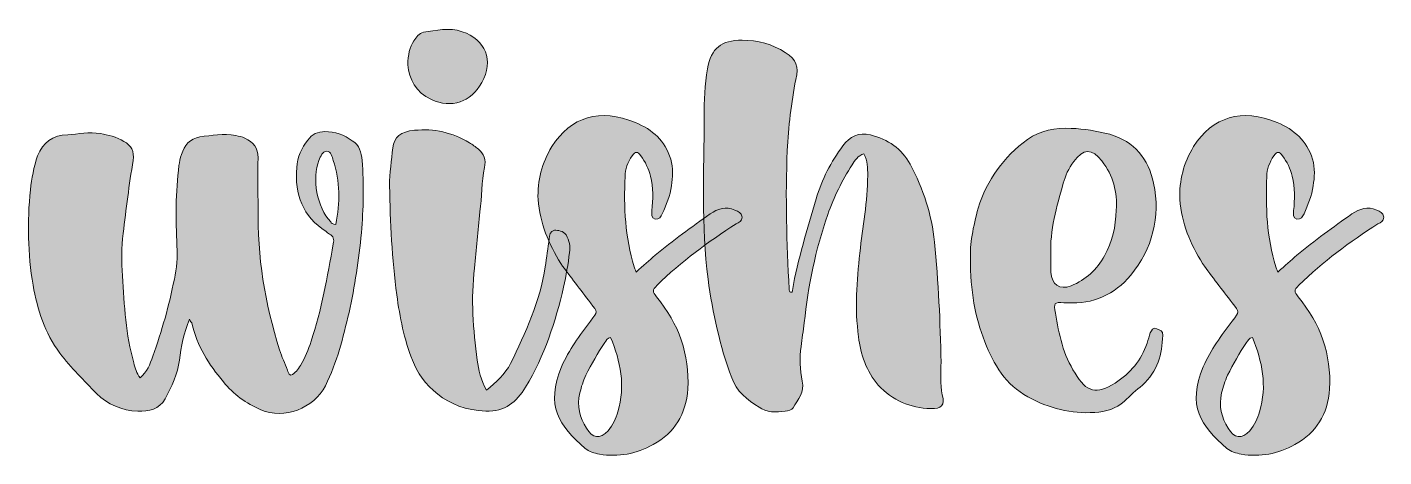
# Model space of a CAD drawing. Header units: inches. Extents: x 187 to 893, y -939 to -140.
# Drawn here: x 203 to 891, y -939 to -721 of the extents above; entities that cross this region are included whole.
import ezdxf

# ---------------------------------------------------------------- set-up
doc = ezdxf.new("R2010")
doc.units = ezdxf.units.IN
doc.header["$MEASUREMENT"] = 0
doc.layers.add('Layer 1', color=7, linetype='Continuous')

# ---------------------------------------------------------------- blocks, each defined once
blk = doc.blocks.new('block 5')
at = {"layer": 'Layer 1', "true_color": 0xffffff}
h = blk.add_hatch(color=7, dxfattribs=at)
h.dxf.hatch_style = 2
edge = h.paths.add_edge_path()
edge.add_spline(control_points=[(478.01, -835.63), (477.35, -841.6), (476.35, -847.23), (475.02, -853.2), (471.05, -870.77), (465.41, -888.01), (455.8, -903.92), (451.16, -911.54), (445.52, -916.52), (435.58, -916.18), (415.69, -915.52), (403.09, -902.59), (398.45, -890.33), (394.14, -879.72), (392.15, -868.45), (390.49, -857.18), (388.17, -838.95), (387.18, -820.38), (386.85, -801.82), (386.85, -795.19), (387.84, -788.89), (388.5, -782.59), (389.17, -776.96), (392.48, -774.3), (399.44, -773.64), (409.39, -772.65), (418.67, -774.64), (427.29, -779.94), (428.95, -780.93), (430.27, -781.93), (431.93, -783.26), (434.58, -785.57), (435.91, -788.56), (434.91, -792.54), (433.26, -799.83), (433.92, -807.45), (432.59, -815.08), (431.6, -824.69), (430.94, -833.97), (429.94, -843.59), (427.95, -859.17), (429.28, -874.75), (431.27, -890.33), (431.93, -895.3), (433.26, -900.27), (435.91, -905.58), (440.88, -901.6), (445.52, -897.29), (448.17, -891.99), (455.8, -876.41), (463.09, -860.49), (465.74, -842.92), (466.41, -838.28), (467.07, -833.31), (467.73, -828.67), (468.06, -827.01), (468.06, -824.69), (470.38, -824.36), (472.37, -824.36), (474.69, -824.69), (476.35, -826.68), (478.01, -829.66), (478.67, -832.65), (478.01, -835.63)], knot_values=[0, 0, 0, 0, 1, 1, 1, 2, 2, 2, 3, 3, 3, 4, 4, 4, 5, 5, 5, 6, 6, 6, 7, 7, 7, 8, 8, 8, 9, 9, 9, 10, 10, 10, 11, 11, 11, 12, 12, 12, 13, 13, 13, 14, 14, 14, 15, 15, 15, 16, 16, 16, 17, 17, 17, 18, 18, 18, 19, 19, 19, 20, 20, 20, 21, 21, 21, 21], degree=3, periodic=1)
edge = h.paths.add_edge_path()
edge.add_spline(control_points=[(396.13, -740.49), (396.13, -735.19), (397.12, -731.54), (399.11, -728.23), (400.44, -726.24), (401.76, -724.58), (404.08, -723.92), (410.38, -722.92), (417.01, -721.26), (423.64, -723.59), (435.58, -727.56), (439.89, -738.17), (433.59, -749.44), (427.95, -759.39), (418.34, -762.7), (408.06, -758.06), (400.11, -754.42), (396.79, -747.45), (396.13, -740.49)], knot_values=[0, 0, 0, 0, 1, 1, 1, 2, 2, 2, 3, 3, 3, 4, 4, 4, 5, 5, 5, 6, 6, 6, 6], degree=3, periodic=1)
h = blk.add_hatch(color=7, dxfattribs=at)
h.dxf.hatch_style = 2
edge = h.paths.add_edge_path()
edge.add_spline(control_points=[(591.03, -854.86), (593.69, -838.95), (598.66, -823.7), (602.97, -808.45), (605.95, -798.5), (610.59, -789.55), (616.56, -781.6), (620.21, -776.63), (624.51, -774.64), (630.48, -775.96), (639.43, -778.28), (646.39, -782.92), (650.7, -790.88), (657.33, -803.48), (661.64, -816.4), (662.97, -830.33), (664.96, -850.55), (665.95, -871.1), (666.28, -891.32), (666.28, -896.96), (665.62, -902.26), (666.95, -907.9), (668.27, -913.2), (666.61, -915.19), (660.98, -914.86), (650.7, -914.53), (641.75, -910.88), (634.46, -902.93), (628.49, -895.96), (625.51, -887.35), (624.51, -878.39), (622.53, -864.14), (623.52, -850.22), (625.18, -835.96), (626.5, -822.7), (629.15, -809.78), (629.15, -796.51), (629.15, -792.87), (629.15, -789.22), (627.17, -785.57), (624.18, -786.57), (622.53, -788.89), (621.2, -791.21), (616.23, -799.17), (611.92, -807.45), (608.94, -816.4), (602.64, -834.31), (598.99, -852.54), (597, -871.43), (596.34, -875.41), (596.01, -879.39), (595.34, -883.37), (594.68, -889.33), (594.68, -894.97), (596.01, -900.94), (597.33, -906.57), (593.69, -910.22), (591.36, -914.53), (590.7, -915.52), (588.71, -915.85), (587.39, -916.18), (582.75, -916.85), (577.77, -916.85), (574.13, -914.2), (568.16, -910.55), (562.52, -905.91), (560.21, -899.28), (554.24, -883.04), (550.59, -866.46), (548.27, -849.22), (544.62, -822.04), (546.28, -794.53), (546.28, -767.01), (546.28, -758.72), (546.61, -750.44), (547.94, -742.48), (549.93, -731.87), (554.9, -727.9), (565.51, -727.9), (573.46, -727.9), (580.76, -729.88), (587.39, -734.19), (593.02, -737.84), (594.35, -741.15), (592.69, -747.78), (590.37, -759.72), (589.04, -771.98), (588.38, -783.92), (587.39, -807.45), (588.05, -830.66), (589.38, -854.2), (589.38, -854.86), (589.38, -855.52), (590.04, -855.85), (591.03, -855.85), (591.03, -855.52), (591.03, -854.86)], knot_values=[0, 0, 0, 0, 1, 1, 1, 2, 2, 2, 3, 3, 3, 4, 4, 4, 5, 5, 5, 6, 6, 6, 7, 7, 7, 8, 8, 8, 9, 9, 9, 10, 10, 10, 11, 11, 11, 12, 12, 12, 13, 13, 13, 14, 14, 14, 15, 15, 15, 16, 16, 16, 17, 17, 17, 18, 18, 18, 19, 19, 19, 20, 20, 20, 21, 21, 21, 22, 22, 22, 23, 23, 23, 24, 24, 24, 25, 25, 25, 26, 26, 26, 27, 27, 27, 28, 28, 28, 29, 29, 29, 30, 30, 30, 31, 31, 31, 32, 32, 32, 32], degree=3, periodic=1)
h = blk.add_hatch(color=7, dxfattribs=at)
h.dxf.hatch_style = 2
edge = h.paths.add_edge_path()
edge.add_spline(control_points=[(521.43, -836.96), (530.38, -829.66), (539.99, -822.7), (549.27, -816.07), (553.25, -813.42), (557.23, -812.09), (561.87, -814.09), (563.53, -814.75), (565.19, -815.41), (565.52, -817.73), (565.52, -819.72), (563.86, -820.38), (562.53, -821.05), (548.28, -830.33), (534.69, -840.27), (522.42, -852.21), (519.77, -855.19), (520.1, -855.19), (522.09, -858.17), (533.36, -871.76), (539, -887.35), (538, -904.91), (537.01, -917.84), (531.37, -927.12), (520.43, -933.09), (511.81, -938.06), (502.86, -939.39), (493.25, -938.06), (490.6, -937.4), (487.95, -936.74), (485.96, -935.08), (472.7, -923.48), (465.74, -913.53), (474.02, -893.64), (477.67, -885.03), (483.31, -877.73), (488.61, -870.44), (492.59, -865.13), (492.59, -866.46), (488.61, -861.16), (483.64, -854.53), (478.33, -847.9), (473.69, -841.27), (467.39, -831.32), (463.08, -820.71), (462.09, -808.78), (461.76, -799.17), (464.08, -790.22), (469.05, -781.93), (478.67, -766.68), (493.58, -762.37), (511.48, -769.66), (520.1, -773.31), (526.4, -778.95), (529.38, -788.23), (530.71, -792.87), (530.38, -797.51), (529.72, -801.82), (529.05, -806.79), (527.06, -811.43), (525.07, -816.07), (524.41, -817.4), (523.42, -819.06), (521.43, -818.72), (519.11, -818.06), (519.77, -816.07), (519.77, -814.41), (520.43, -808.78), (520.43, -802.81), (519.11, -796.85), (518.11, -793.2), (516.46, -789.55), (514.14, -786.57), (512.48, -784.25), (511.48, -784.25), (509.83, -786.57), (507.51, -789.88), (506.18, -793.53), (506.18, -797.18), (505.52, -812.43), (506.18, -828.01), (510.82, -842.92), (510.82, -843.59), (511.48, -844.25), (511.81, -845.58), (515.46, -842.26), (518.45, -839.61), (521.43, -836.96)], knot_values=[0, 0, 0, 0, 1, 1, 1, 2, 2, 2, 3, 3, 3, 4, 4, 4, 5, 5, 5, 6, 6, 6, 7, 7, 7, 8, 8, 8, 9, 9, 9, 10, 10, 10, 11, 11, 11, 12, 12, 12, 13, 13, 13, 14, 14, 14, 15, 15, 15, 16, 16, 16, 17, 17, 17, 18, 18, 18, 19, 19, 19, 20, 20, 20, 21, 21, 21, 22, 22, 22, 23, 23, 23, 24, 24, 24, 25, 25, 25, 26, 26, 26, 27, 27, 27, 28, 28, 28, 29, 29, 29, 29], degree=3, periodic=1)
edge = h.paths.add_edge_path()
edge.add_spline(control_points=[(495.9, -881.38), (492.26, -886.68), (489.27, -892.32), (486.29, -897.95), (484.96, -900.94), (483.97, -903.92), (483.31, -906.9), (481.65, -913.53), (483.31, -919.5), (486.62, -924.8), (489.6, -930.11), (493.58, -930.44), (497.56, -926.13), (500.21, -923.15), (501.54, -919.83), (502.53, -916.52), (506.51, -903.25), (503.86, -890.99), (498.89, -878.73), (497.23, -879.06), (496.57, -880.38), (495.9, -881.38)], knot_values=[0, 0, 0, 0, 1, 1, 1, 2, 2, 2, 3, 3, 3, 4, 4, 4, 5, 5, 5, 6, 6, 6, 7, 7, 7, 7], degree=3, periodic=1)
h = blk.add_hatch(color=7, dxfattribs=at)
h.dxf.hatch_style = 2
edge = h.paths.add_edge_path()
edge.add_spline(control_points=[(846.59, -836.96), (855.55, -829.66), (865.16, -822.7), (874.44, -816.07), (878.42, -813.42), (882.4, -812.09), (887.04, -814.09), (888.7, -814.75), (890.35, -815.41), (890.68, -817.73), (890.68, -819.72), (889.03, -820.38), (887.7, -821.05), (873.45, -830.33), (859.86, -840.27), (847.59, -852.21), (844.94, -855.19), (845.27, -855.19), (847.26, -858.17), (858.53, -871.76), (864.16, -887.35), (863.17, -904.91), (862.18, -917.84), (856.54, -927.12), (845.6, -933.09), (836.98, -938.06), (828.03, -939.39), (818.42, -938.06), (815.77, -937.4), (813.11, -936.74), (811.13, -935.08), (797.86, -923.48), (790.9, -913.53), (799.19, -893.64), (802.84, -885.03), (808.47, -877.73), (813.78, -870.44), (817.76, -865.13), (817.76, -866.46), (813.78, -861.16), (808.8, -854.53), (803.5, -847.9), (798.86, -841.27), (792.56, -831.32), (788.25, -820.71), (787.26, -808.78), (786.93, -799.17), (789.25, -790.22), (794.22, -781.93), (803.83, -766.68), (818.75, -762.37), (836.65, -769.66), (845.27, -773.31), (851.57, -778.95), (854.55, -788.23), (855.88, -792.87), (855.55, -797.51), (854.88, -801.82), (854.22, -806.79), (852.23, -811.43), (850.24, -816.07), (849.58, -817.4), (848.59, -819.06), (846.59, -818.72), (844.28, -818.06), (844.94, -816.07), (844.94, -814.41), (845.6, -808.78), (845.6, -802.81), (844.28, -796.85), (843.28, -793.2), (841.62, -789.55), (839.3, -786.57), (837.65, -784.25), (836.65, -784.25), (834.99, -786.57), (832.67, -789.88), (831.35, -793.53), (831.35, -797.18), (830.69, -812.43), (831.35, -828.01), (835.99, -842.92), (835.99, -843.59), (836.65, -844.25), (836.98, -845.58), (840.63, -842.26), (843.61, -839.61), (846.59, -836.96)], knot_values=[0, 0, 0, 0, 1, 1, 1, 2, 2, 2, 3, 3, 3, 4, 4, 4, 5, 5, 5, 6, 6, 6, 7, 7, 7, 8, 8, 8, 9, 9, 9, 10, 10, 10, 11, 11, 11, 12, 12, 12, 13, 13, 13, 14, 14, 14, 15, 15, 15, 16, 16, 16, 17, 17, 17, 18, 18, 18, 19, 19, 19, 20, 20, 20, 21, 21, 21, 22, 22, 22, 23, 23, 23, 24, 24, 24, 25, 25, 25, 26, 26, 26, 27, 27, 27, 28, 28, 28, 29, 29, 29, 29], degree=3, periodic=1)
edge = h.paths.add_edge_path()
edge.add_spline(control_points=[(821.07, -881.38), (817.42, -886.68), (814.44, -892.32), (811.46, -897.95), (810.13, -900.94), (809.14, -903.92), (808.47, -906.9), (806.82, -913.53), (808.47, -919.5), (811.79, -924.8), (814.77, -930.11), (818.75, -930.44), (822.73, -926.13), (825.38, -923.15), (826.7, -919.83), (827.7, -916.52), (831.68, -903.25), (829.03, -890.99), (824.05, -878.73), (822.4, -879.06), (821.73, -880.38), (821.07, -881.38)], knot_values=[0, 0, 0, 0, 1, 1, 1, 2, 2, 2, 3, 3, 3, 4, 4, 4, 5, 5, 5, 6, 6, 6, 7, 7, 7, 7], degree=3, periodic=1)
h = blk.add_hatch(color=7, dxfattribs=at)
h.dxf.hatch_style = 2
edge = h.paths.add_edge_path()
edge.add_spline(control_points=[(280.45, -890.33), (279.46, -897.29), (276.47, -903.59), (273.16, -909.89), (270.17, -915.19), (264.87, -916.52), (259.24, -916.18), (251.28, -915.85), (243.99, -912.87), (238.35, -907.24), (232.05, -900.6), (225.42, -894.31), (219.79, -886.68), (212.16, -876.41), (208.52, -864.8), (206.2, -852.21), (203.54, -836.3), (203.21, -820.05), (204.87, -803.81), (205.53, -798.17), (206.53, -792.2), (208.52, -786.57), (211.17, -779.94), (216.14, -775.96), (223.76, -775.96), (229.07, -775.63), (234.7, -774.3), (240.34, -775.3), (244.32, -775.96), (248.3, -776.96), (252.27, -779.28), (255.92, -781.27), (257.58, -784.25), (256.91, -788.89), (254.93, -801.16), (253.27, -813.75), (251.94, -826.02), (250.95, -832.98), (250.95, -840.27), (251.61, -847.57), (252.27, -862.48), (253.27, -877.4), (257.25, -891.65), (257.91, -894.31), (258.57, -896.96), (260.56, -899.28), (263.88, -896.29), (265.53, -892.32), (266.86, -888.34), (271.5, -875.41), (275.15, -862.48), (277.8, -849.22), (279.12, -843.59), (279.46, -837.95), (279.12, -832.31), (278.46, -818.72), (278.46, -805.13), (280.12, -791.54), (280.45, -789.55), (280.78, -787.89), (281.45, -785.91), (282.77, -781.27), (285.76, -777.95), (290.73, -776.96), (296.69, -776.29), (302.66, -774.97), (308.96, -776.29), (310.62, -776.63), (312.28, -776.96), (313.6, -777.62), (317.91, -779.61), (320.23, -782.59), (320.23, -787.57), (319.9, -795.85), (320.23, -804.47), (320.23, -812.76), (319.9, -837.62), (323.55, -861.49), (331.17, -885.03), (332.16, -888.67), (333.82, -891.99), (335.15, -895.3), (335.48, -896.29), (335.48, -897.29), (336.8, -897.95), (339.13, -896.96), (340.45, -894.97), (341.78, -892.98), (344.1, -889), (345.76, -885.03), (347.08, -880.72), (352.39, -864.8), (355.37, -847.9), (358.35, -831.32), (359.01, -829), (358.35, -827.34), (356.36, -826.35), (355.7, -826.02), (355.04, -825.35), (354.71, -825.02), (342.77, -817.4), (338.8, -806.13), (339.79, -792.54), (340.12, -787.23), (342.44, -782.59), (345.42, -778.61), (347.41, -775.63), (350.73, -774.3), (354.04, -774.3), (359.01, -774.3), (363.99, -775.96), (367.97, -778.95), (371.61, -781.27), (372.61, -784.91), (372.94, -788.89), (373.93, -801.16), (373.6, -813.42), (372.61, -825.69), (371.28, -839.28), (369.29, -852.87), (366.31, -866.13), (363.32, -878.73), (360.34, -891.32), (354.37, -903.25), (348.41, -914.86), (333.49, -920.49), (321.56, -915.52), (314.26, -912.21), (307.63, -907.56), (302.66, -901.27), (295.37, -892.65), (289.07, -883.04), (286.75, -871.43), (286.42, -871.1), (286.09, -870.77), (285.42, -869.44), (282.77, -876.74), (281.11, -883.37), (280.45, -890.33)], knot_values=[0, 0, 0, 0, 1, 1, 1, 2, 2, 2, 3, 3, 3, 4, 4, 4, 5, 5, 5, 6, 6, 6, 7, 7, 7, 8, 8, 8, 9, 9, 9, 10, 10, 10, 11, 11, 11, 12, 12, 12, 13, 13, 13, 14, 14, 14, 15, 15, 15, 16, 16, 16, 17, 17, 17, 18, 18, 18, 19, 19, 19, 20, 20, 20, 21, 21, 21, 22, 22, 22, 23, 23, 23, 24, 24, 24, 25, 25, 25, 26, 26, 26, 27, 27, 27, 28, 28, 28, 29, 29, 29, 30, 30, 30, 31, 31, 31, 32, 32, 32, 33, 33, 33, 34, 34, 34, 35, 35, 35, 36, 36, 36, 37, 37, 37, 38, 38, 38, 39, 39, 39, 40, 40, 40, 41, 41, 41, 42, 42, 42, 43, 43, 43, 44, 44, 44, 45, 45, 45, 46, 46, 46, 46], degree=3, periodic=1)
edge = h.paths.add_edge_path()
edge.add_spline(control_points=[(358.35, -788.89), (357.69, -787.23), (357.36, -784.25), (355.04, -784.25), (352.72, -784.25), (352.05, -786.9), (351.06, -788.89), (347.41, -797.84), (350.06, -813.09), (357.03, -820.05), (357.36, -820.71), (358.02, -821.38), (359.68, -821.38), (361.67, -810.44), (362, -799.5), (358.35, -788.89)], knot_values=[0, 0, 0, 0, 1, 1, 1, 2, 2, 2, 3, 3, 3, 4, 4, 4, 5, 5, 5, 5], degree=3, periodic=1)
h = blk.add_hatch(color=7, dxfattribs=at)
h.dxf.hatch_style = 2
edge = h.paths.add_edge_path()
edge.add_spline(control_points=[(685.17, -813.09), (689.48, -798.84), (698.1, -787.23), (710.03, -778.28), (716.66, -773.64), (724.28, -772.32), (732.24, -772.65), (738.87, -772.98), (745.17, -773.97), (751.8, -775.63), (764.39, -779.28), (771.35, -788.23), (774.01, -800.49), (777.65, -817.73), (773.35, -833.64), (762.41, -847.23), (754.12, -856.85), (743.51, -862.15), (730.25, -861.16), (729.59, -861.16), (729.25, -861.16), (728.59, -861.16), (723.62, -860.82), (723.29, -861.16), (724.28, -866.46), (725.94, -877.07), (728.26, -887.68), (734.23, -896.96), (739.86, -906.57), (745.17, -907.9), (754.45, -901.93), (762.41, -896.96), (767.71, -890.33), (770.69, -881.71), (771.35, -879.72), (771.69, -878.06), (772.35, -876.41), (773.01, -875.08), (773.67, -873.42), (775.66, -874.42), (777.32, -875.08), (778.98, -875.41), (778.65, -877.73), (778.32, -887.35), (776, -895.96), (768.37, -902.93), (765.39, -905.58), (762.07, -908.23), (759.09, -911.21), (755.11, -914.86), (749.81, -916.52), (744.17, -916.85), (732.24, -917.51), (720.97, -914.86), (710.36, -908.89), (699.09, -902.93), (692.79, -892.32), (688.48, -881.04), (683.51, -868.45), (681.19, -855.19), (681.19, -838.61), (680.86, -831.99), (682.51, -822.37), (685.17, -813.09)], knot_values=[0, 0, 0, 0, 1, 1, 1, 2, 2, 2, 3, 3, 3, 4, 4, 4, 5, 5, 5, 6, 6, 6, 7, 7, 7, 8, 8, 8, 9, 9, 9, 10, 10, 10, 11, 11, 11, 12, 12, 12, 13, 13, 13, 14, 14, 14, 15, 15, 15, 16, 16, 16, 17, 17, 17, 18, 18, 18, 19, 19, 19, 20, 20, 20, 21, 21, 21, 21], degree=3, periodic=1)
edge = h.paths.add_edge_path()
edge.add_spline(control_points=[(721.96, -845.58), (722.29, -851.87), (726.27, -854.86), (732.24, -852.54), (739.86, -849.55), (745.17, -844.25), (749.14, -837.29), (753.12, -830.33), (754.78, -822.37), (755.11, -814.09), (755.77, -805.13), (753.45, -796.51), (747.82, -789.22), (742.85, -782.59), (738.21, -782.92), (733.56, -789.55), (730.91, -792.87), (729.25, -796.85), (728.26, -800.49), (724.94, -812.43), (721.3, -824.36), (721.96, -836.96), (721.96, -839.94), (721.96, -842.59), (721.96, -845.58)], knot_values=[0, 0, 0, 0, 1, 1, 1, 2, 2, 2, 3, 3, 3, 4, 4, 4, 5, 5, 5, 6, 6, 6, 7, 7, 7, 8, 8, 8, 8], degree=3, periodic=1)
at = {"layer": 'Layer 1', "lineweight": 0}
for points, knots in [([(396.13, -740.49), (396.13, -735.19), (397.12, -731.54), (399.11, -728.23), (400.44, -726.24), (401.76, -724.58), (404.08, -723.92), (410.38, -722.92), (417.01, -721.26), (423.64, -723.59), (435.58, -727.56), (439.89, -738.17), (433.59, -749.44), (427.95, -759.39), (418.34, -762.7), (408.06, -758.06), (400.11, -754.42), (396.79, -747.45), (396.13, -740.49)], [0, 0, 0, 0, 1, 1, 1, 2, 2, 2, 3, 3, 3, 4, 4, 4, 5, 5, 5, 6, 6, 6, 6]), ([(591.03, -854.86), (593.69, -838.95), (598.66, -823.7), (602.97, -808.45), (605.95, -798.5), (610.59, -789.55), (616.56, -781.6), (620.21, -776.63), (624.51, -774.64), (630.48, -775.96), (639.43, -778.28), (646.39, -782.92), (650.7, -790.88), (657.33, -803.48), (661.64, -816.4), (662.97, -830.33), (664.96, -850.55), (665.95, -871.1), (666.28, -891.32), (666.28, -896.96), (665.62, -902.26), (666.95, -907.9), (668.27, -913.2), (666.61, -915.19), (660.98, -914.86), (650.7, -914.53), (641.75, -910.88), (634.46, -902.93), (628.49, -895.96), (625.51, -887.35), (624.51, -878.39), (622.53, -864.14), (623.52, -850.22), (625.18, -835.96), (626.5, -822.7), (629.15, -809.78), (629.15, -796.51), (629.15, -792.87), (629.15, -789.22), (627.17, -785.57), (624.18, -786.57), (622.53, -788.89), (621.2, -791.21), (616.23, -799.17), (611.92, -807.45), (608.94, -816.4), (602.64, -834.31), (598.99, -852.54), (597, -871.43), (596.34, -875.41), (596.01, -879.39), (595.34, -883.37), (594.68, -889.33), (594.68, -894.97), (596.01, -900.94), (597.33, -906.57), (593.69, -910.22), (591.36, -914.53), (590.7, -915.52), (588.71, -915.85), (587.39, -916.18), (582.75, -916.85), (577.77, -916.85), (574.13, -914.2), (568.16, -910.55), (562.52, -905.91), (560.21, -899.28), (554.24, -883.04), (550.59, -866.46), (548.27, -849.22), (544.62, -822.04), (546.28, -794.53), (546.28, -767.01), (546.28, -758.72), (546.61, -750.44), (547.94, -742.48), (549.93, -731.87), (554.9, -727.9), (565.51, -727.9), (573.46, -727.9), (580.76, -729.88), (587.39, -734.19), (593.02, -737.84), (594.35, -741.15), (592.69, -747.78), (590.37, -759.72), (589.04, -771.98), (588.38, -783.92), (587.39, -807.45), (588.05, -830.66), (589.38, -854.2), (589.38, -854.86), (589.38, -855.52), (590.04, -855.85), (591.03, -855.85), (591.03, -855.52), (591.03, -854.86)], [0, 0, 0, 0, 1, 1, 1, 2, 2, 2, 3, 3, 3, 4, 4, 4, 5, 5, 5, 6, 6, 6, 7, 7, 7, 8, 8, 8, 9, 9, 9, 10, 10, 10, 11, 11, 11, 12, 12, 12, 13, 13, 13, 14, 14, 14, 15, 15, 15, 16, 16, 16, 17, 17, 17, 18, 18, 18, 19, 19, 19, 20, 20, 20, 21, 21, 21, 22, 22, 22, 23, 23, 23, 24, 24, 24, 25, 25, 25, 26, 26, 26, 27, 27, 27, 28, 28, 28, 29, 29, 29, 30, 30, 30, 31, 31, 31, 32, 32, 32, 32]), ([(521.43, -836.96), (530.38, -829.66), (539.99, -822.7), (549.27, -816.07), (553.25, -813.42), (557.23, -812.09), (561.87, -814.09), (563.53, -814.75), (565.19, -815.41), (565.52, -817.73), (565.52, -819.72), (563.86, -820.38), (562.53, -821.05), (548.28, -830.33), (534.69, -840.27), (522.42, -852.21), (519.77, -855.19), (520.1, -855.19), (522.09, -858.17), (533.36, -871.76), (539, -887.35), (538, -904.91), (537.01, -917.84), (531.37, -927.12), (520.43, -933.09), (511.81, -938.06), (502.86, -939.39), (493.25, -938.06), (490.6, -937.4), (487.95, -936.74), (485.96, -935.08), (472.7, -923.48), (465.74, -913.53), (474.02, -893.64), (477.67, -885.03), (483.31, -877.73), (488.61, -870.44), (492.59, -865.13), (492.59, -866.46), (488.61, -861.16), (483.64, -854.53), (478.33, -847.9), (473.69, -841.27), (467.39, -831.32), (463.08, -820.71), (462.09, -808.78), (461.76, -799.17), (464.08, -790.22), (469.05, -781.93), (478.67, -766.68), (493.58, -762.37), (511.48, -769.66), (520.1, -773.31), (526.4, -778.95), (529.38, -788.23), (530.71, -792.87), (530.38, -797.51), (529.72, -801.82), (529.05, -806.79), (527.06, -811.43), (525.07, -816.07), (524.41, -817.4), (523.42, -819.06), (521.43, -818.72), (519.11, -818.06), (519.77, -816.07), (519.77, -814.41), (520.43, -808.78), (520.43, -802.81), (519.11, -796.85), (518.11, -793.2), (516.46, -789.55), (514.14, -786.57), (512.48, -784.25), (511.48, -784.25), (509.83, -786.57), (507.51, -789.88), (506.18, -793.53), (506.18, -797.18), (505.52, -812.43), (506.18, -828.01), (510.82, -842.92), (510.82, -843.59), (511.48, -844.25), (511.81, -845.58), (515.46, -842.26), (518.45, -839.61), (521.43, -836.96)], [0, 0, 0, 0, 1, 1, 1, 2, 2, 2, 3, 3, 3, 4, 4, 4, 5, 5, 5, 6, 6, 6, 7, 7, 7, 8, 8, 8, 9, 9, 9, 10, 10, 10, 11, 11, 11, 12, 12, 12, 13, 13, 13, 14, 14, 14, 15, 15, 15, 16, 16, 16, 17, 17, 17, 18, 18, 18, 19, 19, 19, 20, 20, 20, 21, 21, 21, 22, 22, 22, 23, 23, 23, 24, 24, 24, 25, 25, 25, 26, 26, 26, 27, 27, 27, 28, 28, 28, 29, 29, 29, 29]), ([(846.59, -836.96), (855.55, -829.66), (865.16, -822.7), (874.44, -816.07), (878.42, -813.42), (882.4, -812.09), (887.04, -814.09), (888.7, -814.75), (890.35, -815.41), (890.68, -817.73), (890.68, -819.72), (889.03, -820.38), (887.7, -821.05), (873.45, -830.33), (859.86, -840.27), (847.59, -852.21), (844.94, -855.19), (845.27, -855.19), (847.26, -858.17), (858.53, -871.76), (864.16, -887.35), (863.17, -904.91), (862.18, -917.84), (856.54, -927.12), (845.6, -933.09), (836.98, -938.06), (828.03, -939.39), (818.42, -938.06), (815.77, -937.4), (813.11, -936.74), (811.13, -935.08), (797.86, -923.48), (790.9, -913.53), (799.19, -893.64), (802.84, -885.03), (808.47, -877.73), (813.78, -870.44), (817.76, -865.13), (817.76, -866.46), (813.78, -861.16), (808.8, -854.53), (803.5, -847.9), (798.86, -841.27), (792.56, -831.32), (788.25, -820.71), (787.26, -808.78), (786.93, -799.17), (789.25, -790.22), (794.22, -781.93), (803.83, -766.68), (818.75, -762.37), (836.65, -769.66), (845.27, -773.31), (851.57, -778.95), (854.55, -788.23), (855.88, -792.87), (855.55, -797.51), (854.88, -801.82), (854.22, -806.79), (852.23, -811.43), (850.24, -816.07), (849.58, -817.4), (848.59, -819.06), (846.59, -818.72), (844.28, -818.06), (844.94, -816.07), (844.94, -814.41), (845.6, -808.78), (845.6, -802.81), (844.28, -796.85), (843.28, -793.2), (841.62, -789.55), (839.3, -786.57), (837.65, -784.25), (836.65, -784.25), (834.99, -786.57), (832.67, -789.88), (831.35, -793.53), (831.35, -797.18), (830.69, -812.43), (831.35, -828.01), (835.99, -842.92), (835.99, -843.59), (836.65, -844.25), (836.98, -845.58), (840.63, -842.26), (843.61, -839.61), (846.59, -836.96)], [0, 0, 0, 0, 1, 1, 1, 2, 2, 2, 3, 3, 3, 4, 4, 4, 5, 5, 5, 6, 6, 6, 7, 7, 7, 8, 8, 8, 9, 9, 9, 10, 10, 10, 11, 11, 11, 12, 12, 12, 13, 13, 13, 14, 14, 14, 15, 15, 15, 16, 16, 16, 17, 17, 17, 18, 18, 18, 19, 19, 19, 20, 20, 20, 21, 21, 21, 22, 22, 22, 23, 23, 23, 24, 24, 24, 25, 25, 25, 26, 26, 26, 27, 27, 27, 28, 28, 28, 29, 29, 29, 29]), ([(280.45, -890.33), (279.46, -897.29), (276.47, -903.59), (273.16, -909.89), (270.17, -915.19), (264.87, -916.52), (259.24, -916.18), (251.28, -915.85), (243.99, -912.87), (238.35, -907.24), (232.05, -900.6), (225.42, -894.31), (219.79, -886.68), (212.16, -876.41), (208.52, -864.8), (206.2, -852.21), (203.54, -836.3), (203.21, -820.05), (204.87, -803.81), (205.53, -798.17), (206.53, -792.2), (208.52, -786.57), (211.17, -779.94), (216.14, -775.96), (223.76, -775.96), (229.07, -775.63), (234.7, -774.3), (240.34, -775.3), (244.32, -775.96), (248.3, -776.96), (252.27, -779.28), (255.92, -781.27), (257.58, -784.25), (256.91, -788.89), (254.93, -801.16), (253.27, -813.75), (251.94, -826.02), (250.95, -832.98), (250.95, -840.27), (251.61, -847.57), (252.27, -862.48), (253.27, -877.4), (257.25, -891.65), (257.91, -894.31), (258.57, -896.96), (260.56, -899.28), (263.88, -896.29), (265.53, -892.32), (266.86, -888.34), (271.5, -875.41), (275.15, -862.48), (277.8, -849.22), (279.12, -843.59), (279.46, -837.95), (279.12, -832.31), (278.46, -818.72), (278.46, -805.13), (280.12, -791.54), (280.45, -789.55), (280.78, -787.89), (281.45, -785.91), (282.77, -781.27), (285.76, -777.95), (290.73, -776.96), (296.69, -776.29), (302.66, -774.97), (308.96, -776.29), (310.62, -776.63), (312.28, -776.96), (313.6, -777.62), (317.91, -779.61), (320.23, -782.59), (320.23, -787.57), (319.9, -795.85), (320.23, -804.47), (320.23, -812.76), (319.9, -837.62), (323.55, -861.49), (331.17, -885.03), (332.16, -888.67), (333.82, -891.99), (335.15, -895.3), (335.48, -896.29), (335.48, -897.29), (336.8, -897.95), (339.13, -896.96), (340.45, -894.97), (341.78, -892.98), (344.1, -889), (345.76, -885.03), (347.08, -880.72), (352.39, -864.8), (355.37, -847.9), (358.35, -831.32), (359.01, -829), (358.35, -827.34), (356.36, -826.35), (355.7, -826.02), (355.04, -825.35), (354.71, -825.02), (342.77, -817.4), (338.8, -806.13), (339.79, -792.54), (340.12, -787.23), (342.44, -782.59), (345.42, -778.61), (347.41, -775.63), (350.73, -774.3), (354.04, -774.3), (359.01, -774.3), (363.99, -775.96), (367.97, -778.95), (371.61, -781.27), (372.61, -784.91), (372.94, -788.89), (373.93, -801.16), (373.6, -813.42), (372.61, -825.69), (371.28, -839.28), (369.29, -852.87), (366.31, -866.13), (363.32, -878.73), (360.34, -891.32), (354.37, -903.25), (348.41, -914.86), (333.49, -920.49), (321.56, -915.52), (314.26, -912.21), (307.63, -907.56), (302.66, -901.27), (295.37, -892.65), (289.07, -883.04), (286.75, -871.43), (286.42, -871.1), (286.09, -870.77), (285.42, -869.44), (282.77, -876.74), (281.11, -883.37), (280.45, -890.33)], [0, 0, 0, 0, 1, 1, 1, 2, 2, 2, 3, 3, 3, 4, 4, 4, 5, 5, 5, 6, 6, 6, 7, 7, 7, 8, 8, 8, 9, 9, 9, 10, 10, 10, 11, 11, 11, 12, 12, 12, 13, 13, 13, 14, 14, 14, 15, 15, 15, 16, 16, 16, 17, 17, 17, 18, 18, 18, 19, 19, 19, 20, 20, 20, 21, 21, 21, 22, 22, 22, 23, 23, 23, 24, 24, 24, 25, 25, 25, 26, 26, 26, 27, 27, 27, 28, 28, 28, 29, 29, 29, 30, 30, 30, 31, 31, 31, 32, 32, 32, 33, 33, 33, 34, 34, 34, 35, 35, 35, 36, 36, 36, 37, 37, 37, 38, 38, 38, 39, 39, 39, 40, 40, 40, 41, 41, 41, 42, 42, 42, 43, 43, 43, 44, 44, 44, 45, 45, 45, 46, 46, 46, 46]), ([(478.01, -835.63), (477.35, -841.6), (476.35, -847.23), (475.02, -853.2), (471.05, -870.77), (465.41, -888.01), (455.8, -903.92), (451.16, -911.54), (445.52, -916.52), (435.58, -916.18), (415.69, -915.52), (403.09, -902.59), (398.45, -890.33), (394.14, -879.72), (392.15, -868.45), (390.49, -857.18), (388.17, -838.95), (387.18, -820.38), (386.85, -801.82), (386.85, -795.19), (387.84, -788.89), (388.5, -782.59), (389.17, -776.96), (392.48, -774.3), (399.44, -773.64), (409.39, -772.65), (418.67, -774.64), (427.29, -779.94), (428.95, -780.93), (430.27, -781.93), (431.93, -783.26), (434.58, -785.57), (435.91, -788.56), (434.91, -792.54), (433.26, -799.83), (433.92, -807.45), (432.59, -815.08), (431.6, -824.69), (430.94, -833.97), (429.94, -843.59), (427.95, -859.17), (429.28, -874.75), (431.27, -890.33), (431.93, -895.3), (433.26, -900.27), (435.91, -905.58), (440.88, -901.6), (445.52, -897.29), (448.17, -891.99), (455.8, -876.41), (463.09, -860.49), (465.74, -842.92), (466.41, -838.28), (467.07, -833.31), (467.73, -828.67), (468.06, -827.01), (468.06, -824.69), (470.38, -824.36), (472.37, -824.36), (474.69, -824.69), (476.35, -826.68), (478.01, -829.66), (478.67, -832.65), (478.01, -835.63)], [0, 0, 0, 0, 1, 1, 1, 2, 2, 2, 3, 3, 3, 4, 4, 4, 5, 5, 5, 6, 6, 6, 7, 7, 7, 8, 8, 8, 9, 9, 9, 10, 10, 10, 11, 11, 11, 12, 12, 12, 13, 13, 13, 14, 14, 14, 15, 15, 15, 16, 16, 16, 17, 17, 17, 18, 18, 18, 19, 19, 19, 20, 20, 20, 21, 21, 21, 21]), ([(685.17, -813.09), (689.48, -798.84), (698.1, -787.23), (710.03, -778.28), (716.66, -773.64), (724.28, -772.32), (732.24, -772.65), (738.87, -772.98), (745.17, -773.97), (751.8, -775.63), (764.39, -779.28), (771.35, -788.23), (774.01, -800.49), (777.65, -817.73), (773.35, -833.64), (762.41, -847.23), (754.12, -856.85), (743.51, -862.15), (730.25, -861.16), (729.59, -861.16), (729.25, -861.16), (728.59, -861.16), (723.62, -860.82), (723.29, -861.16), (724.28, -866.46), (725.94, -877.07), (728.26, -887.68), (734.23, -896.96), (739.86, -906.57), (745.17, -907.9), (754.45, -901.93), (762.41, -896.96), (767.71, -890.33), (770.69, -881.71), (771.35, -879.72), (771.69, -878.06), (772.35, -876.41), (773.01, -875.08), (773.67, -873.42), (775.66, -874.42), (777.32, -875.08), (778.98, -875.41), (778.65, -877.73), (778.32, -887.35), (776, -895.96), (768.37, -902.93), (765.39, -905.58), (762.07, -908.23), (759.09, -911.21), (755.11, -914.86), (749.81, -916.52), (744.17, -916.85), (732.24, -917.51), (720.97, -914.86), (710.36, -908.89), (699.09, -902.93), (692.79, -892.32), (688.48, -881.04), (683.51, -868.45), (681.19, -855.19), (681.19, -838.61), (680.86, -831.99), (682.51, -822.37), (685.17, -813.09)], [0, 0, 0, 0, 1, 1, 1, 2, 2, 2, 3, 3, 3, 4, 4, 4, 5, 5, 5, 6, 6, 6, 7, 7, 7, 8, 8, 8, 9, 9, 9, 10, 10, 10, 11, 11, 11, 12, 12, 12, 13, 13, 13, 14, 14, 14, 15, 15, 15, 16, 16, 16, 17, 17, 17, 18, 18, 18, 19, 19, 19, 20, 20, 20, 21, 21, 21, 21]), ([(721.96, -845.58), (722.29, -851.87), (726.27, -854.86), (732.24, -852.54), (739.86, -849.55), (745.17, -844.25), (749.14, -837.29), (753.12, -830.33), (754.78, -822.37), (755.11, -814.09), (755.77, -805.13), (753.45, -796.51), (747.82, -789.22), (742.85, -782.59), (738.21, -782.92), (733.56, -789.55), (730.91, -792.87), (729.25, -796.85), (728.26, -800.49), (724.94, -812.43), (721.3, -824.36), (721.96, -836.96), (721.96, -839.94), (721.96, -842.59), (721.96, -845.58)], [0, 0, 0, 0, 1, 1, 1, 2, 2, 2, 3, 3, 3, 4, 4, 4, 5, 5, 5, 6, 6, 6, 7, 7, 7, 8, 8, 8, 8]), ([(358.35, -788.89), (357.69, -787.23), (357.36, -784.25), (355.04, -784.25), (352.72, -784.25), (352.05, -786.9), (351.06, -788.89), (347.41, -797.84), (350.06, -813.09), (357.03, -820.05), (357.36, -820.71), (358.02, -821.38), (359.68, -821.38), (361.67, -810.44), (362, -799.5), (358.35, -788.89)], [0, 0, 0, 0, 1, 1, 1, 2, 2, 2, 3, 3, 3, 4, 4, 4, 5, 5, 5, 5]), ([(495.9, -881.38), (492.26, -886.68), (489.27, -892.32), (486.29, -897.95), (484.96, -900.94), (483.97, -903.92), (483.31, -906.9), (481.65, -913.53), (483.31, -919.5), (486.62, -924.8), (489.6, -930.11), (493.58, -930.44), (497.56, -926.13), (500.21, -923.15), (501.54, -919.83), (502.53, -916.52), (506.51, -903.25), (503.86, -890.99), (498.89, -878.73), (497.23, -879.06), (496.57, -880.38), (495.9, -881.38)], [0, 0, 0, 0, 1, 1, 1, 2, 2, 2, 3, 3, 3, 4, 4, 4, 5, 5, 5, 6, 6, 6, 7, 7, 7, 7]), ([(821.07, -881.38), (817.42, -886.68), (814.44, -892.32), (811.46, -897.95), (810.13, -900.94), (809.14, -903.92), (808.47, -906.9), (806.82, -913.53), (808.47, -919.5), (811.79, -924.8), (814.77, -930.11), (818.75, -930.44), (822.73, -926.13), (825.38, -923.15), (826.7, -919.83), (827.7, -916.52), (831.68, -903.25), (829.03, -890.99), (824.05, -878.73), (822.4, -879.06), (821.73, -880.38), (821.07, -881.38)], [0, 0, 0, 0, 1, 1, 1, 2, 2, 2, 3, 3, 3, 4, 4, 4, 5, 5, 5, 6, 6, 6, 7, 7, 7, 7])]:
    blk.add_open_spline(points, degree=3, knots=knots, dxfattribs=at)
blk = doc.blocks.new('block 2')
at = {"layer": 'Layer 1'}
blk.add_blockref('block 5', (0, 0), dxfattribs=at)

msp = doc.modelspace()

# ---------------------------------------------------------------- block references
at = {"layer": 'Layer 1'}
msp.add_blockref('block 2', (0, 0), dxfattribs=at)

doc.saveas('drawing.dxf')
